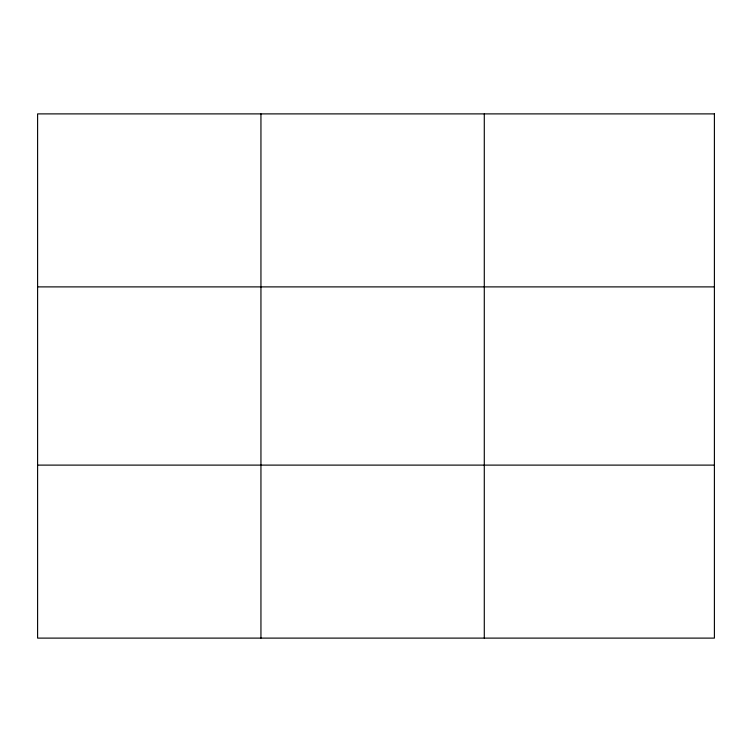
<?xml version="1.0" encoding="UTF-8"?>
<svg xmlns="http://www.w3.org/2000/svg" width="752" height="752" viewBox="0 0 752 752"><rect width="100%" height="100%" fill="white"/><g stroke="black" fill="none" stroke-linecap="round" stroke-linejoin="round"><path stroke-width="1.13" d="M260.944 638.11L260.944 113.89M484.288 638.11L484.288 113.89M37.6 286.888L714.4 286.888M37.6 465.112L714.4 465.112M714.4 113.89L714.4 638.11L37.6 638.11L37.6 113.89L714.4 113.89"/></g></svg>
